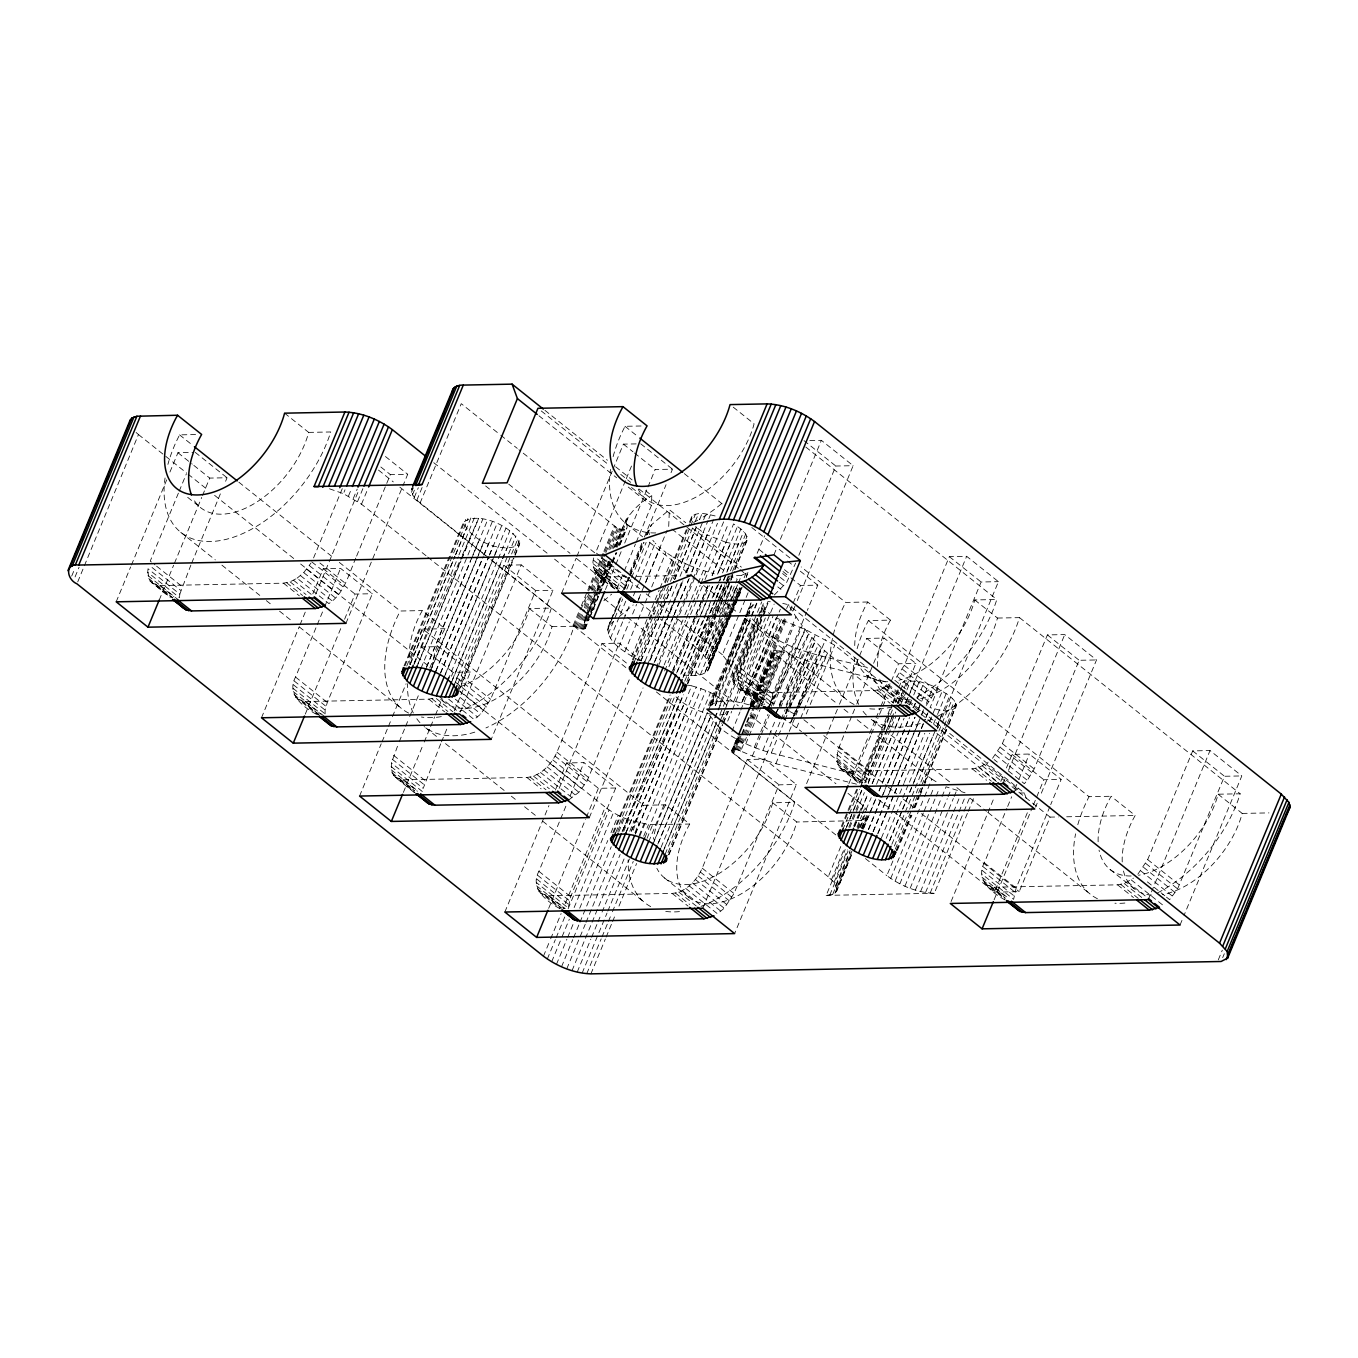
<?xml version="1.0" encoding="UTF-8"?>
<svg xmlns="http://www.w3.org/2000/svg" width="1358" height="1358" viewBox="0 0 1358 1358"><rect width="100%" height="100%" fill="white"/><g stroke="black" fill="none" stroke-linecap="round" stroke-linejoin="round"><path stroke-width="0.75" stroke-dasharray="5 3.75" d="M703.631 620.148L681.02 674.722C690.17 675.486 704.021 678.066 709.114 668.153L709.249 664.707L739.889 587.963M636.24 542.131L651.399 505.532L651.806 495.653L643.573 489.101M668.713 526.446L669.392 509.708L685.756 522.762M835.781 834.898L732.93 752.722L731.826 750.431L737.479 736.8M1026.258 798.368L1024.255 792.953L884.55 681.444L817.024 664.3L778.27 650.414L773.245 650.635L774.841 653.996L837.428 703.953M147.733 572.329L148.022 568.747L179.816 594.125L179.511 597.707L147.733 572.329L150.076 581.037L169.36 596.977M316.244 714.223C302.97 707.043 286.198 693.7 295.535 677.065L316.448 626.598M293.26 691.595L325.054 716.973L325.105 710.098L327.312 702.442L372.347 593.735L340.569 568.357L323.238 568.696L312.815 593.87M414.309 792.512L395.246 777.285L392.123 772.821L391.393 763.009L398.437 743.709M559.615 908.485C546.323 901.288 529.569 887.962 538.905 871.327L559.802 820.86M614.801 588.404C604.31 581.241 588.048 571.616 594.312 556.407M555.371 790.067L566.609 762.958L583.923 762.619L615.717 787.996L570.683 896.704L568.17 907.942L536.393 882.564M625.444 480.698L595.687 552.519L627.464 577.88L624.952 589.117L593.174 563.757M761.685 705.651C748.411 698.453 731.656 685.128 740.976 668.492L761.889 618.026M770.241 705.108L772.753 693.853L806.533 612.322M858.171 782.666L840.687 768.713L836.783 761.312L837.682 750.651L845.491 731.249M868.322 783.379L870.834 772.142L887.725 731.385M1005.056 899.896C991.781 892.715 975.01 879.39 984.346 862.754L1006.855 808.4M1049.904 806.584L1016.124 888.115L1013.611 899.352L981.834 873.992M519.503 544.745C516.38 527.227 477.082 510.201 463.468 522.457C471.192 540.722 501.662 554.115 519.503 544.745L514.699 556.373M735.153 569.409L747.172 540.365C748.105 532.455 739.075 527.855 733.575 523.933L711.915 576.216M948.818 724.51L956.338 705.243L954.538 700.796L949.717 695.737L933.523 686.113L919.332 681.461L904.445 680.867L899.998 684.771M490.9 559.598L573.246 625.325L578.712 628.211L583.193 629.094L585.587 628.245L584.585 622.117L585.468 617.635L595.975 592.292M616.074 546.103C623.237 522.694 629.756 508.843 651.806 495.653M656.338 619.706L639.38 660.616C626.411 652.757 599.947 640.042 610.506 621.132M646.985 534.746L651.314 524.935L669.392 509.708M179.816 594.125L190.867 565.115M440.671 743.845L423.187 788.387L391.393 763.009M625.766 522.711C631.538 532.964 618.196 529.705 614.41 525.936L518.892 449.702M774.094 703.8C762.755 696.111 730.893 695.126 733.524 675.673L757.289 618.331M284.586 413.172L308.656 432.387L307.672 435.884A79.12 46.647 -51.4 0 1 250.704 505.617A79.12 46.647 -51.4 0 1 192.819 497.911M492.105 560.786L551.382 608.095L529.314 608.52L528.33 612.017A79.12 46.647 -51.4 0 1 457.408 687.708M529.314 608.52L552.027 626.649L551.025 630.146A79.12 46.647 -51.4 0 1 500.067 696.331A79.12 46.647 -51.4 0 1 441.622 699.794M701 906.363A110.779 65.303 -51.4 0 0 792.682 808.519L794.736 802.357L772.685 802.782L771.7 806.279A79.12 46.647 -51.4 0 1 714.732 876.012A79.12 46.647 -51.4 0 1 656.848 868.305M772.685 802.782L796.756 821.997L795.754 825.494A79.12 46.647 -51.4 0 1 709.793 903.783A79.12 46.647 -51.4 0 1 687.81 827.565L689.711 824.051L665.658 804.853L643.59 805.277L422.932 629.127L419.894 635.306A110.762 65.303 -51.4 0 0 409.912 664.266M917.091 697.061A110.762 65.303 -51.4 0 0 996.806 599.523L974.755 599.947L973.771 603.444A79.12 46.647 -51.4 0 1 898.962 680.205M974.755 599.947L997.468 618.06L996.466 621.557A79.12 46.647 -51.4 0 1 917.855 699.132M1157.644 892.817A110.779 65.303 -51.4 0 0 1238.14 799.93L1240.177 793.785L1218.126 794.209L1217.141 797.706A79.12 46.647 -51.4 0 1 1138.513 875.265M1218.126 794.209L1242.197 813.408L1241.195 816.905A79.12 46.647 -51.4 0 1 1162.584 894.481M489.253 558.291L416.838 500.236L412.476 494.804L411.915 488.218M552.027 626.649L574.078 626.225L572.007 632.387A110.762 65.303 -51.4 0 1 485.926 727.922M836.409 891.629L852.077 853.418L836.409 891.629L832.726 894.345L826.19 895.38L845.202 849.497M862.534 828.55L867.915 815.19L862.381 828.567M997.468 618.06L1019.519 617.635L1017.448 623.797A110.762 65.303 -51.4 0 1 936.969 716.668M746.917 616.057L750.414 607.128L756.712 602.884L751.059 616.515M730.095 614.41L709.249 664.707L707.942 660.786L701.203 652.01L712.882 620.402M713.612 618.433L719.451 602.629M720.181 600.66L728.94 576.963M722.32 618.213L705.243 656.525L720.809 615.412M721.556 613.443L731.928 586.028M728.007 614.682L707.942 660.786L731.724 599.642M732.488 597.673L738.633 581.903M728.94 618.807L707.552 671.022L730.91 614.648M729.721 616.871L735.272 603.342M736.053 601.407L741.604 587.878M77.729 581.886L138.465 434.543L135.206 431.708M71.702 576.081L74.911 568.34M75.063 576.929L79.07 567.237M116.194 601.815L130.623 566.948M131.437 565.013L166.711 479.832M169.92 472.075L177.949 452.723L193.345 452.418M178.39 493.158L150.246 561.092L155.016 564.894M179.188 491.206L186.419 473.738M159.209 600.066L173.637 565.217M174.435 563.281L201.714 497.452M202.512 495.517L209.726 478.084L227.058 477.761L224.647 483.584M191.665 563.163L221.422 491.341M313.562 557.951L342.522 488.065M426.039 555.728L361.483 504.208L343.421 493.65L345 489.814M348.48 496.026L351.654 488.388M261.483 717.788L299.184 626.785M299.982 624.85L305.601 611.287M353.25 498.624L357.222 489.067M315.769 594.125L359.072 489.559M357.629 501.374L363.163 487.997M361.483 504.208L367.814 488.914M317.246 624.663L323.679 609.131M324.477 607.179L340.569 568.357M151.875 583.023L159.752 585.57L283.483 583.176L290.103 581.852L297.079 578.202L328.874 603.58C344.457 593.429 348.785 573.976 355.813 558.087M356.611 556.135L390.374 474.604L407.706 474.281L402.885 485.892M305.295 714.104L341.384 626.989M344.593 619.231L355.015 594.057L372.347 593.735M345.951 623.356L402.087 487.828M411.27 490.119L412.883 486.232M411.457 492.326L413.884 486.487M412.476 494.804L415.701 486.996M414.275 497.452L418.315 487.709M416.838 500.236L422.491 486.588M420.08 503.071L461.245 403.682L499.133 433.915M404.022 665.98L464.164 520.776M405.007 665.776L465.675 519.452M406.721 666.065L467.916 518.535M410.014 664.622L454.93 556.186M455.728 554.251L466.15 529.094M410.693 663.247L454.811 556.746M455.609 554.811L470.853 518.026M414.037 663.281L458.342 556.678M458.953 554.862L474.366 517.958M359.564 796.06L381.208 743.794M382.022 741.858L387.624 728.295M388.439 726.36L391.647 718.62M392.445 716.684L406.076 683.77M414.088 664.401L421.32 646.985L438.634 646.646L470.411 672.023L454.336 710.845M417.924 663.926L471.65 534.203M421.048 668.204L482.803 519.129M426.497 666.999L472.211 556.627M473.025 554.692L479.442 539.211M426.497 667.474L470.615 560.99M471.413 559.055L487.454 520.318M399.235 741.774L404.871 728.177M405.669 726.241L408.877 718.467M409.692 716.532L419.333 693.242M429.79 668L438.634 646.646M431.776 667.338L477.49 556.967M478.288 555.032L483.906 541.486M430.469 670.988L476.183 560.616M476.998 558.681L492.224 521.896M435.68 671.31L482.99 557.069M483.788 555.133L488.608 543.523M436.037 670.937L483.346 556.695M484.161 554.76L496.977 523.781M440.45 673.042L488.574 556.865M489.372 554.93L493.395 545.254M440.637 673.093L488.761 556.933M489.559 554.998L501.594 525.953M445.186 674.434L494.108 556.322M494.906 554.387L498.114 546.646M444.151 677.404L505.906 528.313M448.055 679.917L509.81 530.825M403.377 792.393L423.424 743.98M424.222 742.045L429.841 728.499M430.639 726.564L434.645 716.888M435.46 714.953L441.876 699.455M451.484 676.216L453.097 672.346L470.411 672.023M452.367 679.9L506.89 548.225M451.433 682.497L501.968 560.514M502.766 558.579L513.188 533.405M454.998 683.125L515.955 535.969M457.867 683.685L510.71 555.846M511.593 553.962L518.009 538.464M457.561 689.881L511.287 560.158M514.105 553.181L519.316 540.807M458.053 692.003L519.808 542.911M460.158 688.031L513.901 558.308M441.469 741.892L447.902 726.377M460.26 712.033L521.217 564.877L552.995 590.255L491.24 739.346M448.734 699.251L474.163 719.553L480.817 713.969L490.645 699.302L535.68 590.594L552.995 590.255M561.635 593.225L576.081 558.376M576.878 556.441L612.169 471.243M612.967 469.308L623.39 444.134L636.868 443.879M626.242 478.746L631.86 465.166M573.246 625.325L580.511 607.79M581.309 605.838L586.962 592.207M587.776 590.255L603.105 553.232M603.92 551.28L614.41 525.936M574.145 625.987L587.861 592.852M588.676 590.917L604.004 553.877M604.819 551.925L615.31 526.598M575.164 626.615L580.817 612.984M584.059 605.193L605.04 554.522M605.855 552.57L616.345 527.227M576.301 627.209L583.567 609.674M584.364 607.722L590.832 592.139M591.63 590.187L604.548 559.004M608.588 549.26L617.466 527.821M577.49 627.752L584.755 610.217M585.57 608.265L592.02 592.682M592.835 590.73L605.736 559.547M609.776 549.803L618.654 528.364M578.712 628.211L583.55 616.515M586.792 608.724L606.958 560.005M611.813 548.309L619.876 528.822M579.934 628.584L586.384 613.001M587.199 611.049L607.382 562.331M613.018 548.683L621.098 529.196M596.773 590.34L608.876 561.109M614.529 547.478L626.649 518.23M581.105 628.873L596.451 591.833M597.248 589.898L610.166 558.715M615.004 547.019L622.27 529.484M584.585 622.117L588.625 612.373M589.44 610.421L596.705 592.869M597.503 590.934L609.606 561.703M582.209 629.043L588.659 613.443M589.033 611.983L597.537 592.003M597.91 590.543L611.27 558.885M616.108 547.189L629.399 514.529M583.193 629.094L589.661 613.51M590.458 611.558L598.538 592.071M599.336 590.119L612.254 558.936M617.109 547.24L624.374 529.705M584.059 629.043L597.775 595.924M598.589 593.972L615.53 553.046M618.773 545.254L625.223 529.654M584.755 628.89L588.778 619.146M589.627 617.517L598.471 595.755M599.319 594.125L611.389 564.572M612.237 562.942L616.226 552.876M619.503 545.407L626.768 527.872M585.264 628.618L589.304 618.875M590.102 616.922L611.898 564.3M612.713 562.348L616.753 552.604M619.978 544.813L626.853 528.398M605.447 589.559L615.072 566.32M615.87 564.385L621.489 550.839M624.697 543.081L647.155 488.88M647.953 486.945L655.167 469.512L672.499 469.172L670.088 474.994M617.092 588.337L623.475 572.94M624.273 571.005L635.442 544.049M629.874 572.058L643.556 539.058M644.354 537.123L666.065 484.704M611.304 619.18L620.182 597.741M623.424 589.949L642.792 543.183M646.018 535.391L649.243 527.583M607.433 630.231L621.149 597.113M624.391 589.304L629.229 577.608M630.044 575.673L643.76 542.538M395.246 777.285L403.105 779.815L526.853 777.438C540.773 776.114 551.484 764.367 556.933 752.213L601.967 643.505L619.282 643.166L641.536 660.922M608.078 626.972L621.455 597.045M624.68 589.236L629.518 577.557M630.333 575.605L644.048 542.47M647.274 534.679L651.314 524.935M608.231 633.999L622.762 598.912M626.802 589.168L630.842 579.425M631.64 577.473L646.17 542.402M610.455 638.158L625.783 601.136M630.638 589.44L633.863 581.631M634.661 579.696L650.805 540.722M614.02 642.606L622.915 621.166M623.712 619.214L630.18 603.614M633.405 595.822L638.243 584.127M639.058 582.192L655.201 543.2L652.808 540.246M504.853 912.033L548.955 805.549M559.14 788.387L619.282 643.166M638.633 599.082L644.965 583.787M645.763 581.886L667.134 530.265M618.858 647.189L629.348 621.862M632.59 614.071L636.613 604.327M637.428 602.375L640.653 594.583M645.508 582.888L660.022 547.8L655.201 543.2M624.816 651.823L644.184 605.04M644.999 603.105L665.98 552.434L660.022 547.8M560.616 818.908L566.235 805.328M570.258 795.618L583.923 762.619M631.725 656.338L659.173 590.085M659.971 588.133L672.889 556.95L665.98 552.434M632.489 659.665L661.363 589.966M664.571 582.226L686.316 529.688M689.44 522.202L691.85 516.396C698.335 511.083 707.79 514.342 715.123 515.938M633.201 660.277L658.053 600.27M658.341 599.438L664.469 584.772M665.267 582.837L689.626 523.916M690.136 522.813L693.344 515.072M633.694 663.298L666.472 584.246M667.27 582.31L689.83 527.753M690.645 525.818L695.449 514.207M568.73 799.93L578.881 792.257L586.86 781.478L630.536 676.64M637.564 660.786L656.135 615.7M656.814 614.325L662.551 600.219M663.23 598.827L669.766 582.786M670.445 581.411L694.515 523.322M695.313 521.387L698.521 513.647M657.136 617.754L662.789 604.106M663.604 602.154L670.054 586.571M673.279 578.78L680.545 561.227L672.889 556.95M640.908 660.837L659.343 616.311M660.158 614.376L665.76 600.813M666.574 598.878L673.789 581.462M674.587 579.51L696.247 527.244L693.819 524.697M641.095 660.718L659.547 616.192M660.344 614.257L665.963 600.711M666.761 598.759L673.975 581.343M674.773 579.408L696.433 527.125M699.642 519.384L702.052 513.579M645.118 661.091L677.201 583.651M680.069 576.284L706.058 513.952M647.579 664.554L666.15 619.723M666.948 617.788L672.6 604.14M673.415 602.188L681.478 582.701M685.518 572.957L688.744 565.166L680.545 561.227M650.041 660.158L668.492 615.632M669.29 613.697L682.938 580.783M686.944 571.09L702.986 532.37L696.247 527.244M650.312 659.954L683.193 580.579M686.401 572.821L708.061 520.555M708.859 518.62L710.472 514.733M548.666 908.366L585.553 819.298M586.35 817.363L598.386 788.319L615.717 787.996M589.321 817.618L643.047 687.895M654.166 662.619L673.415 616.142M674.23 614.206L679.832 600.66M680.647 598.725L688.659 579.357M691.867 571.616L707.111 534.831L702.986 532.37M654.98 661.159L673.415 616.617M674.23 614.682L679.832 601.136M680.647 599.201L691.069 574.027M691.867 572.091L713.527 519.808M656.084 668.017L697.248 568.629L714.223 573.789M658.953 664.656L679 616.26M679.492 614.546L685.417 600.762M685.909 599.048L717.499 523.322M543.455 956.202L549.871 940.721M550.669 938.785L561.109 913.611M561.906 911.676L605.21 807.127L459.564 690.866M664.147 664.979L684.551 616.209M684.992 614.648L690.967 600.728M691.409 599.15L723.848 521.336M664.656 670.92L685.637 620.25M686.452 618.297L692.105 604.666M692.903 602.714L700.168 585.179M700.983 583.227L705.821 571.531M547.308 959.037L555.337 939.668M556.135 937.733L564.962 916.446M568.17 908.689L609.063 809.945L605.21 807.127M668.934 666.727L689.966 616.447M690.577 614.444L696.382 600.949M696.994 598.963L704.395 581.58M705.023 579.594L728.465 523.509M551.688 961.787L561.312 938.548M562.11 936.613L569.325 919.196M574.145 907.568L613.443 812.695L609.063 809.945M672.855 670.054L695.313 615.836M696.128 613.901L701.73 600.338M702.527 598.403L708.146 584.857M712.152 575.181L725.8 542.266C732.505 543.404 742.113 546.561 747.172 540.365M672.617 671.09L701.492 601.39M702.29 599.455L707.908 585.892M673.042 673.178L694.838 620.555M695.652 618.603L701.305 604.972M702.103 603.02L709.368 585.485M676.607 672.991L706.279 601.339M707.077 599.404L712.695 585.858M717.499 574.247L730.332 543.268M677.336 671.667L700.592 615.514M701.39 613.578L712.611 586.469M718.229 572.906L737.479 526.446M556.457 964.384L566.88 939.21M567.695 937.275L573.297 923.729M579.713 908.23L607.79 840.466M610.998 832.726L618.213 815.292L613.443 812.695M612.882 832.709L669.817 695.228M613.867 832.488L670.818 695.024M680.714 674.23L704.887 615.48M705.566 614.206L711.303 599.998M712.101 598.063L721.726 574.824M722.541 572.889L740.857 529.026M615.819 832.403L672.516 695.313M704.429 618.213L710.081 604.565M713.323 596.773L720.589 579.238M561.533 966.777L572.753 939.668M573.551 937.733L579.17 924.17M579.968 922.235L611.253 846.73M617.669 831.232L623.288 817.686L618.213 815.292M618.756 831.894L675.011 695.805C684.568 705.922 698.131 711.473 711.524 714.359M683.023 677.591L708.672 615.632M709.487 613.697L715.089 600.151M715.904 598.216L722.32 582.718M727.124 571.107L738.345 543.998M683.464 676.81L713.154 605.159M716.362 597.418L722.762 581.937M723.576 580.002L725.97 574.196M726.785 572.244L743.624 531.589M715.751 599.608L695.958 647.376L701.203 652.01L715.887 619.842M716.549 597.69L722.88 582.395M723.678 580.494L726.836 572.838M622.1 831.945L677.421 698.335M678.423 696.298L622.287 831.826L683.244 694.753M684.738 681.224L725.545 582.429M726.428 580.545L729.569 572.753M730.451 570.869L745.678 534.084M566.761 968.882L585.213 924.357M586.011 922.421L615.683 850.77M623.695 831.419L628.516 819.791L648.513 824.612L689.711 824.051M688.37 675.52L718.229 603.41M719.044 601.458L725.495 585.875M726.309 583.923L728.72 578.067M686.825 681.631L714.104 615.802M714.512 614.631L731.741 573.212M732.539 571.26L746.985 536.41M687.335 683.753L734.033 570.92M734.661 569.511L747.494 538.532M625.97 832.59L680.511 700.915M687.827 683.651L714.291 619.757M717.499 612L734.339 571.345M701.203 652.01L716.396 615.361M717.194 613.426L729.976 582.565M730.774 580.63L732.369 576.777L737.241 579.255L730.044 596.637M572.024 970.664L591.273 924.204M592.071 922.269L620.148 854.505M629.773 831.266L633.779 821.59M694.855 675.537L718.263 619.01M719.078 617.058L724.731 603.427M725.528 601.475L731.996 585.892M631.232 831.266L684.16 703.478M631.504 831.062L691.663 685.841C705.192 689.575 720.402 695.041 728.177 707.518M705.243 656.525L722.846 614.02M723.644 612.085L729.246 598.572M577.201 972.09L590.832 939.176M591.63 937.241L597.248 923.695M598.046 921.759L601.255 914.002M602.052 912.067L624.51 857.866M634.95 832.692L638.956 823.016M700.321 674.773L723.729 618.246M724.527 616.311L730.18 602.663M730.994 600.711L737.445 585.128M738.26 583.176L741.485 575.385L747.935 572.397L746.204 577.71M635.357 833.71L688.285 705.922M635.357 834.185L696.314 687.046M707.942 660.786L725.444 618.586M726.224 616.668L731.792 603.224M732.59 601.305L738.158 587.878M727.192 618.688L704.581 673.262L734.593 603.427M727.99 616.736L733.643 603.105M734.457 601.153L740.11 587.505M744.133 577.761L745.746 573.857M730.893 612.475L736.494 598.929M737.292 596.994L741.298 587.335M582.141 973.109L607.009 913.085M607.807 911.15L629.467 858.884M639.092 835.645L643.896 824.034M731.707 612.696L737.343 599.082M738.158 597.147L742.181 587.42M709.114 668.153L731.504 614.105M732.301 612.186L737.903 598.674M738.701 596.739L741.892 589.016M639.839 835.985L701.084 688.608M757.153 553.266L764.639 535.782M586.758 973.703L601.187 938.853M602.001 936.918L607.603 923.355M608.418 921.42L611.626 913.679M612.424 911.744L633.269 861.413M643.692 836.239L648.513 824.612M644.897 837.648L705.837 690.509M733.524 675.673L731.028 665.963L722.405 654.726L739.024 614.597M739.821 612.679L745.355 599.302M746.153 597.384L748.53 591.664M590.9 973.856L605.345 939.006M606.143 937.071L611.762 923.508M612.56 921.573L615.768 913.832M618.976 906.092L636.613 863.484M647.053 838.327L652.655 824.764M648.7 841.756L710.455 692.665M708.536 705.328L746.221 614.325M747.036 612.39L751.042 602.714M727.447 660.48L744.863 618.416M745.661 616.515L751.195 603.139M745.559 618.807L709.232 706.516C721.794 695.72 740.738 702.85 754.98 706.415M746.374 616.871L750.414 607.128M709.793 705.702L746.102 618.009M654.047 841.145L706.975 713.357M653.011 844.116L707.552 712.458M708.35 710.523L714.766 695.041M711.711 704.038L747.24 618.297M748.037 616.345L752.892 604.649M773.941 554.828L777.149 547.07M780.375 539.296L821.369 440.331L853.147 465.692L797.01 601.238M711.779 705.43L748.105 617.72M715.547 702.273L750.244 618.467M731.028 665.963L750.821 618.179M751.619 616.26L757.153 602.884M657.798 844.082L710.726 716.294M715.191 705.583L751.517 617.89C778.728 652.519 828.125 655.829 866.964 667.406L885.654 699.608L877.743 718.721M658.511 842.758L710.641 716.905M715.462 705.294L718.671 697.554M720.589 701.237L761.77 601.849M661.091 847.273L718.84 707.874M719.638 705.922L722.049 700.117M715.157 717.754L717.567 711.898M718.382 709.945L754.709 622.253M758.07 616.413L763.62 603.037M732.403 679.713L759.309 614.716M760.107 612.814L763.281 605.159L765.776 610.285L770.156 614.156M732.641 681.258L760.344 614.359M761.142 612.441L763.519 606.703M664.198 848.699L717.143 720.911M663.06 851.772L716.786 722.049M719.995 714.308L724.816 702.697M733.473 682.972L761.974 614.172M762.772 612.254L764.35 608.435M726.734 700.983L767.915 601.594L771.446 601.849M762.687 616.074L769.12 600.542M870.614 735.934L854.776 774.162L771.31 752.96C752.043 747.732 733.235 739.329 718.009 726.207L762.602 617.941M763.4 616.023L765.776 610.285M665.114 854.267L726.87 705.175M668.017 852.722L721.76 722.999M722.167 721.845L726.564 711.388M736.851 686.758L765.352 617.958M668.526 854.844L722.439 724.595M723.067 723.186L727.871 711.575M669.019 854.742L722.745 725.019M723.559 723.084L728.363 711.473L725.376 714.087L719.536 715.106M733.795 701.509L774.162 604.055M727.684 721.098L731.724 711.354M732.539 709.402L764.826 631.453M742.13 690.611L773.008 616.074M774.315 595.008L786.638 582.429L795.618 563.095M798.844 555.32L835.832 466.032L853.147 465.692M745.321 692.427L776.199 617.89L804.971 629.263L834.763 645.22L912.61 707.365M784.415 618.79L741.587 702.782L780.324 609.25M731.911 731.504L739.991 712.016M740.789 710.064L771.463 636.019M748.733 694.108L779.611 619.571M752.298 695.602L783.176 621.047M749.854 704.802L786.095 617.313M750.397 705.617L773.008 651.042M731.792 750.923L737.717 736.392M750.363 706.092L786.825 618.399M790.033 610.659L792.444 604.853M793.242 602.918L800.473 585.485L817.788 585.145L807.331 610.387M731.979 751.483L738.429 735.883M750.278 706.856L773.687 650.329M731.826 750.431L738.786 735.883M750.906 706.652L774.315 650.126M732.352 752.094L738.803 736.494M751.721 705.311L773.517 652.689M737.75 739.77L739.363 735.866M751.483 706.635L778.932 640.382M733.15 749.514L739.584 735.781M751.704 706.55L775.112 650.041M732.93 752.722L739.38 737.139M752.298 705.956L774.094 653.334M733.948 749.429L734.882 749.446L740.534 735.798M752.638 706.567L776.063 650.058M733.676 753.384L740.942 735.849M741.74 733.897L745.78 724.154M746.594 722.201L749.005 716.362M753.045 706.618L774.841 653.996M793.004 610.913L796.212 603.173M734.882 749.446L735.951 749.582L746.442 724.238M747.256 722.286L751.28 712.543M752.094 710.59L777.115 650.176M735.951 749.582L737.105 749.82L778.27 650.414M737.105 749.82L738.311 750.159L743.963 736.511M744.761 734.559L754.454 711.168M755.252 709.232L779.475 650.754M738.311 750.159L739.533 750.584L745.186 736.936M745.983 735.001L755.676 711.609M756.474 709.657L780.697 651.195M758.392 707.484L795.958 616.77L788.421 604.7L782.751 603.393M856.457 784.16L775.859 763.688L752.366 756.033L740.738 751.093L746.391 737.445M747.189 735.51L756.881 712.118M757.696 710.166L781.902 651.704M763.247 699.387L794.124 624.85M745.814 743.828L786.995 644.422M767.745 708.825L802.205 625.648L795.958 616.77M540.535 893.258L548.411 895.788L672.142 893.411C686.062 892.087 696.79 880.34 702.222 868.186L747.256 759.478L764.588 759.139L796.365 784.517L734.61 933.591M754.25 747.426L759.903 733.795M760.718 731.843L767.983 714.308M771.208 706.5L795.432 648.038M752.366 756.033L760.446 736.545M761.244 734.593L769.324 715.106M773.364 705.362L804.971 629.263M779.254 704.938L808.655 633.948L802.205 625.648M762.84 750.516L768.492 736.868M769.29 734.916L775.758 719.333M780.595 707.637L804.004 651.127M786.214 704.921L815.513 634.203M702.833 908.23L773.856 736.885M774.671 734.933L780.324 721.302M781.122 719.35L785.162 709.606M785.976 707.654L805.345 660.888M771.31 752.96L777.761 737.377M778.575 735.425L784.228 721.777M785.026 719.825L789.066 710.081M789.881 708.146L812.474 653.571M792.749 717.38L790.356 723.152L801.509 731.623M793.547 715.445L797.536 705.804M798.334 703.868L821.505 647.936L808.655 633.948L767.932 708.927L805.413 629.874M797.808 706.466L794.634 714.104L786.299 709.64M798.589 704.547L825.511 639.567M775.859 763.688L817.024 664.3M796.654 727.769L799.828 720.113M800.626 718.212L827.531 653.215L821.505 647.936L789.219 707.535M806.245 714.036L809.419 706.381M810.217 704.479L834.763 645.22M685.739 888.438L717.516 913.815L724.187 908.23L734.016 893.547L779.034 784.839L796.365 784.517M806.601 783.617L828.261 731.334M829.059 729.399L834.678 715.853M835.476 713.918L838.684 706.16M839.482 704.225L866.76 638.396L884.075 638.073L915.869 663.434L905.413 688.676M846.289 729.297L851.907 715.717M852.722 713.782L855.93 706.007M856.745 704.072L872.821 665.25M873.618 663.298L884.075 638.073M848.818 783.821L868.865 735.408M869.663 733.473L875.282 719.927M876.08 717.975L880.086 708.299M880.901 706.364L890.525 683.125M891.323 681.19L898.538 663.773L915.869 663.434M871.412 734.016L876.945 720.64M905.599 688.896L894.481 680.019L904.309 665.352L949.327 556.644L966.658 556.305L998.436 581.665L942.299 717.211M841.349 826.377L856.677 789.337M880.748 731.249L859.801 781.852L837.563 764.231M881.461 729.569L887.164 715.751M887.962 713.816L891.968 704.14M892.681 702.459L900.694 683.108M842.045 827.005L848.767 810.675M849.276 809.572L857.577 789.371M860.497 782.463L892.868 704.191M893.377 703.088L898.487 690.628M861.278 783.26L882.819 731.249M883.617 729.331L889.999 713.918M842.69 829.942L859.529 789.287M860.344 787.351L892.427 709.911M895.38 702.544L899.641 692.478M900.439 690.543L904.445 680.867M846.543 826.954L852.96 811.456M853.758 809.521L861.787 790.169M864.995 782.412L885.84 732.081M886.638 730.146L893.055 714.648M897.876 703.037L901.882 693.361M846.424 827.514L864.078 784.907M864.876 782.972L894.549 711.337M897.757 703.597L903.376 690.034M904.173 688.099L907.382 680.358M888.522 729.433L895.754 711.965M899.777 702.256L904.598 690.611M837.037 889.728L834.05 882.394L828.244 876.776L840.908 846.187M848.818 827.073L855.15 811.795M855.947 809.877L859.122 802.239L847.528 792.987M849.769 827.548L864.384 792.597M868.203 783.023L895.669 717.075M901.084 703.631L906.092 691.901M906.889 689.966L910.895 680.29M831.486 879.611L844.15 849.039M853.656 826.105L858.409 814.63M859.19 812.712L862.364 805.073L859.122 802.239M854.454 826.258L860.87 810.777M861.668 808.842L867.287 795.279M872.091 783.668L892.138 735.255M895.346 727.515L899.352 717.839M905.769 702.341L907.382 698.47M854.691 826.564L867.609 794.888M872.413 783.277L894.073 730.994M894.871 729.059L899.692 717.448M906.109 701.95L909.317 694.21M910.115 692.274L914.919 680.664M905.701 703.461L908.112 697.639M908.909 695.703L966.658 556.305M834.05 882.394L847.494 849.904M857 826.971L861.753 815.496M862.551 813.595L864.91 807.857L862.364 805.073M829.789 895.075L847.986 851.11M857.492 828.176L860.666 820.538L867.287 817.092M858.103 828.821L865.589 811.184M866.132 809.453L871.208 797.621M876.555 784.279L899.285 729.857M899.811 728.126L904.089 718.246M909.707 704.683L912.915 696.943M913.713 695.007L919.332 681.461M835.849 885.06L850.091 850.651M859.597 827.718L865.148 814.342M832.726 894.345L850.142 852.281M860.446 827.446L863.603 819.791M836.851 887.521L851.89 851.194M861.396 828.261L866.947 814.885M834.949 893.174L851.585 853.045M861.872 828.193L865.827 818.636M863.026 829.331L875.061 800.286M879.067 790.611L908.74 718.959M913.561 707.348L915.156 703.478M863.841 827.871L875.859 798.827M879.067 791.086L881.478 785.28M882.276 783.345L909.554 717.499M913.561 707.824L916.769 700.083M917.567 698.148L923.983 682.65M868.305 829.67L886.757 785.128M887.555 783.193L914.817 717.364M918.025 709.623L919.638 705.753M868.611 829.432L882.242 796.518M883.04 794.583L887.046 784.907M887.86 782.972L915.122 717.143M918.331 709.402L928.753 684.228M873.007 831.707L918.721 721.336M921.929 713.595L923.525 709.725M873.364 831.334L887.809 796.484M888.607 794.549L920.69 717.092M921.488 715.157L923.084 711.286M926.292 703.546L933.523 686.113M926.258 705.396L936.086 690.713L981.121 582.005L998.436 581.665M877.794 833.439L925.104 719.197M925.901 717.262L927.514 713.391M877.964 833.489L925.29 719.265M926.088 717.33L929.296 709.572M938.123 688.285L930.094 707.637C938.055 709.47 949.531 714.121 956.032 707.077M881.478 837.801L892.715 810.692M892.953 809.657L903.936 783.583M904.173 782.548L924.798 733.252M929.602 721.624L942.435 690.645M886.197 838.378L908.723 783.549M909.453 782.225L929.568 733.218M933.506 724.137L936.799 715.785M937.512 714.461L946.339 693.157M889.694 840.279L901.712 811.235M902.527 809.3L908.943 793.819M909.741 791.884L912.949 784.143M913.747 782.208L933.795 733.795M937.003 726.055L943.42 710.557M889.575 840.958L908.825 794.481M909.622 792.546L936.086 728.652M936.884 726.717L949.717 695.737M937.495 728.822L939.091 724.951M891.866 844.303L952.484 698.301M894.396 846.017L908.74 811.099M909.622 809.215L919.977 784.007M920.86 782.123L954.538 700.796M895.295 849.123L911.337 810.386M912.152 808.451L918.144 794.124M918.568 792.97L947.018 724.425M947.426 723.271L955.845 703.138M896.195 850.464L910.811 815.072M913.832 807.857L919.638 793.785M920.249 792.376L923.644 784.092M924.272 782.7L947.714 726.004M948.512 724.069L956.338 705.243M896.687 850.363L911.133 815.513M914.341 807.772L919.943 794.209M920.758 792.274L923.966 784.534M924.764 782.598L948.02 726.445M967.371 813.391L934.287 893.292C917.142 892.715 900.507 885.755 886.825 875.638L893.292 860.055M897.332 850.312L911.863 815.224M915.088 807.433L919.128 797.689M919.926 795.737L923.151 787.946M923.966 785.993L928.006 776.25L876.945 735.51M890.695 878.473L923.78 798.572M924.594 796.62L931.86 779.085L928.006 776.25M895.058 881.223L923.321 813.018M924.119 811.066L933.812 787.674M899.845 883.82L928.889 813.663M929.704 811.711L935.356 798.08M936.154 796.128L939.396 788.336M904.903 886.214L941.23 798.504M942.045 796.552L946.068 786.808L965.046 792.817M910.132 888.319L947.273 798.674M948.071 796.722L951.296 788.93M915.394 890.118L953.333 798.521M954.148 796.569L956.575 790.712M920.571 891.527L952.858 813.578M953.672 811.626L959.325 797.995M925.528 892.545L965.08 797.061M930.128 893.14L963.229 813.238M964.027 811.286L969.68 797.655M968.186 811.439L973.839 797.791M992.545 758.307L1002.374 743.624L1047.408 634.916L1064.723 634.593L1096.517 659.954L1040.381 795.482M951.092 901.525L994.412 796.976M1000.829 781.478L1003.222 775.673M1006.431 767.932L1012.05 754.369L1029.364 754.046L1061.158 779.407L1050.702 804.649M1002.985 783.668L1005.378 777.862M1008.587 770.122L1064.723 634.593M1007.67 806.448L1011.676 796.756M1014.901 788.981L1018.11 781.223M1018.924 779.271L1029.364 754.046M1008.434 770.988L1024.339 783.685L1027.327 780.324L1034.168 769.001L1079.186 660.294L1096.517 659.954M893.564 811.592L994.463 892.138L1027.972 811.252M994.107 899.794L1032.606 806.856M1033.404 804.921L1043.827 779.747L1061.158 779.407M1035.56 807.11L1037.172 803.24M994.463 892.138L1019.213 891.663L1050.09 817.109L1058.391 816.956M1137.834 874.28L1147.68 859.597L1192.697 750.889L1210.029 750.567L1241.806 775.927L1184.057 915.343M1148.274 899.641L1150.684 893.836M1151.482 891.9L1210.029 750.567M1166.454 897.112L1169.628 899.658L1177.607 888.862L1224.492 776.267L1241.806 775.927M1180.051 925.019L1183.259 917.278M1218.296 959.851L1222.302 950.176M1222.692 957.611L1224.305 953.74M416.634 667.423L460.939 560.956M461.754 559.021L478.661 518.383L462.365 555.066M626.31 832.199L683.498 694.77M691.85 516.396L691.222 520.046M735.442 601.492L741.264 587.912M728.839 612.764L734.678 599.302M735.527 597.384L739.703 587.776M414.343 663.179L461.516 557.001M723.169 616.311L729.144 602.901M730.01 600.983L736.834 585.671M719.35 612.271L725.393 599.014M726.258 597.13L731.436 585.773M718.144 599.761L695.958 647.376L660.446 619.027M719.027 597.843L726.123 582.599M727.022 580.698L729.67 574.994M792.155 719.35L796.654 709.827M797.553 707.908L824.578 650.737M486.504 706.992L454.709 681.614L458.868 673.924L490.645 699.302M787.674 709.232L783.159 718.705L790.356 723.152L793.293 717.635M788.574 707.348L818.365 644.829M741.587 702.782L782.106 617.907M786.605 608.486L788.421 604.7L866.964 667.406M811.914 637.819L775.282 714.529L778.27 709.046M195.603 434.56L179.579 434.866L176.523 441.044A110.779 65.303 -51.4 0 0 167.9 464.419M641.061 425.988L625.019 426.293L621.964 432.472A110.779 65.303 -51.4 0 0 612.933 457.374M877.506 666.591A79.12 46.647 -51.4 0 1 888.522 623.645L890.441 620.131L868.373 620.555L865.335 626.734A110.762 65.303 -51.4 0 0 856.321 651.619M794.26 715.802L799.149 706.601M800.134 704.751L827.531 653.215L885.654 699.608M788.2 709.402L783.159 718.705L815.156 641.451L779.271 707.229M432.234 667.219A79.12 46.647 -51.4 0 1 443.081 632.217L444.983 628.703L422.287 610.591L420.369 614.105A79.12 46.647 -51.4 0 0 410.235 664.401M665.658 804.853L663.739 808.366A79.12 46.647 -51.4 0 0 653.368 839.193M890.441 620.131L867.728 602.001L865.81 605.515A79.12 46.647 -51.4 0 0 854.793 648.479M1122.234 861.94A79.12 46.647 -51.4 0 1 1133.251 818.993L1135.169 815.479L1111.099 796.263L1109.18 799.777A79.12 46.647 -51.4 0 0 1098.164 842.724M297.079 578.202L303.734 572.635L310.948 563.112M585.468 617.635L588.218 613.918M591.341 611.304L594.464 608.673M603.818 600.779L611.626 594.21M610.149 624.324L613.222 621.726M619.384 616.549L633.235 604.887M742.622 690.424L750.482 692.953L874.212 690.577L880.833 689.236L890.101 683.889M916.107 713.069L921.878 709.249M840.687 768.713L848.563 771.242L972.294 768.866L978.914 767.525L988.166 762.178M1014.188 791.341L1019.943 787.538M985.976 884.686L993.852 887.215L1117.583 884.839L1124.203 883.498L1133.455 878.151M297.181 698.997L305.041 701.543L428.772 699.149L435.392 697.825L452.876 711.779M741.485 575.385L729.535 576.131M860.666 820.538L796.756 821.997M308.656 432.387L330.724 431.963A110.779 65.303 -51.4 0 1 228.67 538.685A110.779 65.303 -51.4 0 1 165.065 477.982M809.809 440.552L821.369 440.331M521.217 564.877L503.886 565.217L535.68 590.594M597.316 574.451L605.193 576.98L626.191 576.573M636.681 576.369L678.694 575.571M339.296 562.382L400.237 611.015L422.287 610.591M867.728 602.001L845.678 602.426L801.22 566.948M422.932 629.127L444.983 628.703M1020.197 793.038L1024.255 792.953M868.373 620.555L1089.031 796.688L1111.099 796.263M1066.692 816.786L1135.169 815.479M1242.197 813.408L1268.949 812.899M826.19 895.38L934.287 893.292M687.521 685.094L691.663 685.841M329.468 488.795L343.421 493.65M725.8 542.266L707.111 534.831M623.288 817.686L628.516 819.791M688.744 565.166L697.248 568.629M739.533 750.584L740.738 751.093M931.86 779.085L936.222 781.835M804.038 440.654L835.832 466.032M949.327 556.644L981.121 582.005M1047.408 634.916L1079.186 660.294M1192.697 750.889L1224.492 776.267M805.803 447.037L996.823 599.523M1019.519 617.635L1240.177 793.785M733.252 407.162L754.097 423.815L753.113 427.312A79.12 46.647 -51.4 0 1 696.145 497.028A79.12 46.647 -51.4 0 1 638.26 489.321M625.019 426.293L638.192 436.818M684.296 473.619L722.167 503.852M751.806 527.515L791.341 559.055M640.721 443.811L672.499 469.172M787.589 561.058L793.955 566.133M800.303 571.192L817.788 585.145M759.02 549.379L763.773 553.181M784.432 569.664L790.797 574.74M904.309 665.352L936.086 690.713M1002.374 743.624L1034.168 769.001M1147.68 859.597L1179.457 884.975M623.39 444.134L632.93 451.756M634.509 453.029L655.167 469.512M782.989 571.531L789.337 576.607M790.933 577.88L800.473 585.485M866.76 638.396L898.538 663.773M1012.05 754.369L1043.827 779.747M782.581 573.551L788.947 578.627M902.459 669.239L934.236 694.6M1000.523 747.528L1032.301 772.889M1145.812 863.501L1177.607 888.862M780.29 577.371L786.638 582.429M900.15 673.042L931.944 698.419M998.232 751.33L1030.009 776.691M1143.521 867.304L1175.298 892.664M779.186 582.242L783.973 586.062M897.468 676.674L929.262 702.035M995.55 754.946L1027.327 780.324M1140.839 870.919L1172.633 896.297M777.778 586.877L780.969 589.423M916.718 697.774L921.488 701.594M994.141 759.58L997.315 762.11M1147.374 881.885L1164.858 895.839M544.965 410.388L607.416 460.243M615.649 466.796L632.081 479.917M692.308 527.99L741.4 567.169M887.826 685.603L919.604 710.981M985.891 763.892L1017.668 789.253M1131.18 879.865L1162.974 905.226M541.248 410.948L609.165 465.149M620.759 474.417L630.706 482.345M638.99 488.948L738.362 568.289M740.025 569.613L746.645 574.892M914.257 708.689L932.488 723.237M934.134 724.561L1005.378 781.41M1011.999 786.706L1050.09 817.109M884.33 687.691L903.393 702.918M982.394 765.98L1001.474 781.206M1127.7 881.953L1145.167 895.907M631.538 487.488L645.967 499.014M866.642 675.147L889.337 693.276M1109.995 869.409L1134.066 888.607M538.922 415.752L616.668 477.812M628.245 487.047L651.399 505.532M898.894 703.088L895.584 700.439L884.55 681.444M936.935 733.456L996.483 780.986M880.833 689.236L898.317 703.189M978.914 767.525L996.399 781.478M1124.203 883.498L1141.688 897.451M877.438 690.204L893.326 702.901M975.519 768.492L991.408 781.173M1120.808 884.465L1138.293 898.419M671.955 529.026L725.223 571.548M874.212 690.577L890.101 703.257M972.294 768.866L986.587 780.273M1117.583 884.839L1133.472 897.519M626.191 523.713L642.657 536.851M649.243 542.114L687.114 572.346M703.58 585.485L718.399 597.316M724.985 602.579L738.158 613.086M744.761 618.348L846.849 699.845M871.208 719.282L884.381 729.806M890.967 735.051L950.244 782.378M956.83 787.64L963.416 792.885M970.002 798.148L986.468 811.303M988.115 812.61L1090.219 894.107M500.779 435.239L517.245 448.378M844.014 709.216L850.6 714.478M857.187 719.723L870.359 730.248M740.976 668.492L772.753 693.853M839.057 746.781L870.834 772.142M984.346 862.754L1016.124 888.115M508.724 484.161L594.855 552.927M601.475 558.206L639.584 588.625M646.204 593.904L652.825 599.201M659.462 604.48L676.012 617.703M677.676 619.027L722.405 654.726M803.885 719.774L817.126 730.349M823.763 735.629L886.706 785.875M888.353 787.199L896.636 793.819M903.274 799.098L914.868 808.35M921.488 813.646L1019.213 891.663M597.503 558.936L626.106 581.767M739.618 672.38L771.395 697.74M837.682 750.651L869.46 776.029M982.971 866.625L1014.765 892.002M593.48 560.175L625.257 585.553M738.769 676.148L770.546 701.526M836.834 754.437L868.628 779.798M982.14 870.41L1013.917 895.788M738.463 679.73L768.662 703.834M836.528 758.019L866.727 782.123M639.465 602.273L653.996 613.884M803.121 732.913L854.776 774.162M593.412 567.05L620.436 588.608M738.701 683.023L765.725 704.581M836.783 761.312L863.79 782.87M982.072 877.285L1007.5 897.57M605.193 576.98L619.486 588.404M750.482 692.953L764.792 704.378M848.563 771.242L862.856 782.649M993.852 887.215L1006.567 897.366M594.21 569.97L618.043 588.999M739.499 685.943L763.332 704.972M982.869 880.205L1005.107 897.961M602.222 576.743L618.111 589.423M747.511 692.716L761.821 704.123M845.593 770.988L859.886 782.412M990.882 886.978L1005.175 898.385M595.517 572.465L616.176 588.948M740.806 688.438L762.347 705.821M838.888 766.727L859.546 783.21M984.177 882.7L1004.835 899.183M485.621 485.96L569.987 553.3M576.607 558.579L614.648 588.948M878.677 799.709L891.917 810.268M433.745 462.688L547.953 553.843M554.573 559.14L594.295 590.849M604.225 598.776L625.732 615.955M627.396 617.262L738.294 705.787M749.871 715.038L771.395 732.217M773.041 733.524L835.934 783.736M385.451 456.526L407.706 474.281M380.851 466.999L390.374 474.604M601.967 643.505L627.396 663.79M747.256 759.478L779.034 784.839M865.419 858.562L886.825 875.638M378.475 470.089L393.294 481.903M399.88 487.166L485.519 555.524M574.078 626.225L626.768 668.289M656.406 691.952L794.736 802.357M427.685 557.052L828.244 876.776M179.579 434.866L192.751 445.39M238.855 482.192L332.71 557.12M195.263 452.384L227.058 477.761M319.928 563.027L345.356 583.312M556.933 752.213L588.727 777.574M702.222 868.186L734.016 893.547M177.949 452.723L192.242 464.13M193.838 465.404L209.726 478.084M323.238 568.696L355.015 594.057M421.32 646.985L453.097 672.346M566.609 762.958L598.386 788.319M311.712 561.839L343.506 587.216M457.018 677.812L488.795 703.189M555.082 756.1L586.86 781.478M700.372 872.074L732.166 897.451M309.42 565.641L341.197 591.019M552.791 759.903L584.568 785.28M698.08 875.876L729.857 901.254M138.465 434.543L186.453 472.873M188.117 474.18L207.978 490.034M214.598 495.331L294.041 558.749M300.661 564.028L429.773 667.084M306.738 569.274L338.515 594.634M459.972 691.595L483.821 710.624M550.109 763.536L581.886 788.896M695.398 879.509L727.175 904.869M303.734 572.635L335.528 597.995M460.158 697.486L480.817 713.969M547.104 766.88L578.881 792.257M692.393 882.87L724.187 908.23M300.491 575.639L332.269 601M455.32 699.217L477.575 716.973M543.862 769.884L575.639 795.262M689.151 885.857L720.928 911.235M540.45 772.464L572.227 797.842M293.583 580.29L312.663 595.517M438.889 696.281L457.952 711.49M536.953 774.552L556.033 789.779M682.242 890.525L702.901 907.025M187.693 497.351L200.526 507.586M440.654 699.251L443.896 701.848M664.554 877.981L688.625 897.197M290.103 581.852L305.991 594.532M533.473 776.097L549.362 788.794M678.762 892.087L696.247 906.024M286.708 582.82L302.596 595.5M431.997 698.793L447.885 711.473M530.078 777.065L545.967 789.762M675.367 893.055L689.66 904.462M283.483 583.176L299.371 595.856M428.772 699.149L444.66 711.847M526.853 777.438L541.146 788.862M672.142 893.411L688.031 906.092M180.75 532.285L215.328 559.886M221.914 565.149L259.785 595.381M266.372 600.643L272.958 605.906M279.544 611.151L292.717 621.675M299.303 626.938L401.408 708.435M425.75 727.854L438.923 738.379M445.526 743.641L504.803 790.95M511.389 796.212L517.975 801.475M524.561 806.737L536.087 815.937M542.674 821.183L644.778 902.68M156.594 566.167L182.023 586.469M295.535 677.065L327.312 702.442M393.599 755.354L425.394 780.731M538.905 871.327L570.683 896.704M152.045 567.508L180.665 590.34M294.16 680.952L325.954 706.33M392.241 759.241L424.019 784.601M537.53 875.214L569.325 900.575M293.328 684.738L325.105 710.098M536.682 878.982L568.476 904.36M293.022 688.302L324.8 713.68M391.087 766.591L422.881 791.969M147.971 575.622L178.17 599.727M391.342 769.884L418.349 791.442M536.631 885.857L565.234 908.689M159.752 585.57L174.045 596.977M305.041 701.543L320.929 714.223M403.105 779.815L417.415 791.239M548.411 895.788L564.3 908.485M148.769 578.559L172.602 597.588M294.058 694.532L319.486 714.817M392.123 772.821L414.377 790.577M537.428 888.794L561.261 907.823M156.781 585.315L172.67 597.995M302.07 701.288L319.554 715.242M400.135 779.577L414.445 790.984M545.441 895.55L561.329 908.23M150.076 581.037L170.735 597.537M295.365 697.01L317.619 714.766M393.447 775.299L414.971 792.682M538.736 891.272L560.277 908.655M718.009 726.207L709.148 714.58M864.91 807.857L866.727 810.505M648.598 530.842L649.396 534.611M749.344 610.2L749.718 613.833M551.365 608.095A110.762 65.303 -51.4 0 1 459.496 711.371M441.316 716.634A110.762 65.303 -51.4 0 1 421.421 717.024M408.639 713.052A110.762 65.303 -51.4 0 1 400.22 611.015M679.458 911.608A110.779 65.303 -51.4 0 1 664.792 911.286M650.72 906.635A110.779 65.303 -51.4 0 1 628.143 859.869M633.286 830.179A110.779 65.303 -51.4 0 1 643.59 805.277M908.655 701.22A110.762 65.303 -51.4 0 1 904.937 702.782M892.104 706.941A110.762 65.303 -51.4 0 1 866.862 708.435M854.08 704.462A110.762 65.303 -51.4 0 1 845.661 602.426M1124.899 903.036A110.779 65.303 -51.4 0 1 1114.935 903.223M1097.434 898.724A110.779 65.303 -51.4 0 1 1075.587 833.829M1077.811 824.696A110.779 65.303 -51.4 0 1 1089.031 796.688M474.808 732.132A110.762 65.303 -51.4 0 1 424.103 726.547M419.945 722.643A110.762 65.303 -51.4 0 1 415.531 716.888M413.307 712.984A110.762 65.303 -51.4 0 1 407.468 683.736M1151.72 895.126A79.12 46.647 -51.4 0 1 1123.1 869.29M1131.163 875.995A79.12 46.647 -51.4 0 1 1099.046 850.091M931.367 719.333A110.762 65.303 -51.4 0 1 925.783 721.641M920.249 723.542A110.762 65.303 -51.4 0 1 873.024 720.47M866.37 715.106A110.762 65.303 -51.4 0 1 861.77 709.538M858.748 704.412A110.762 65.303 -51.4 0 1 854.929 657.696M887.793 681.733A79.12 46.647 -51.4 0 1 856.508 659.241M910.505 699.845A79.12 46.647 -51.4 0 1 879.203 677.37M721.319 503.869A110.779 65.303 -51.4 0 1 699.234 519.384M697.825 520.165A110.779 65.303 -51.4 0 1 693.615 522.423M655.812 532.93A110.779 65.303 -51.4 0 1 610.506 469.41M747.935 572.397L746.357 576.267L747.935 572.397"/><path stroke-width="1.5" d="M894.277 856.168C891.154 838.65 851.856 821.59 838.242 833.863C841.536 849.565 887.47 871.598 895.89 852.298M636.919 486.317A79.12 46.647 -51.4 0 1 645.152 429.383L647.07 425.869L622.999 406.653L621.098 410.167A79.12 46.647 -51.4 0 0 643.064 486.385A79.12 46.647 -51.4 0 0 729.042 408.096L730.044 404.599L767.1 403.886C784.228 404.463 800.864 411.423 814.545 421.523L1281.29 794.107L1288.912 802.374L1290.1 807.059L1227.7 958.052L1221.097 961.481L590.9 973.856C573.772 973.279 557.136 966.319 543.455 956.202L76.931 583.821C66.831 579.56 64.284 563.027 78.747 565.047L604.497 555.015L631.3 543.777A531.929 313.613 -51.4 0 1 709.878 520.946C730.129 515.802 751.653 522.219 767.898 534.712L800.337 560.599L785.399 596.654L769.069 596.96L783.396 562.382L800.337 560.599M129.655 421.591L131.743 418.145L136.903 416.244L177.558 415.242L201.629 434.441L199.711 437.955A79.12 46.647 -51.4 0 0 191.478 494.906M543.319 409.081L512.102 384.144L463.299 385.095C458.698 384.891 451.145 386.894 452.638 392.937M1227.7 958.052L1227.157 951.466L1219.535 943.182L785.399 596.654M1290.1 807.059L1286.399 814.376M767.898 534.712L814.545 421.523M67.9 570.683L130.3 419.69M69.988 567.237L131.743 418.145M81.718 539.975L83.33 536.104M97.759 501.255L100.169 495.449M101.765 491.579L104.176 485.774M105.788 481.886L108.182 476.081M115.413 458.664L117.807 452.859M72.212 566.082L133.967 416.991M75.165 565.335L136.903 416.244M78.747 565.047L140.502 415.955M147.971 627.175L345.951 623.356L314.173 597.995L116.194 601.815L147.971 627.175L159.209 600.066M349.057 412.17L318.179 486.707L314.038 486.554L344.915 412.017C362.043 412.594 378.678 419.554 392.36 429.654L425.461 456.084M322.797 487.301L353.674 412.764M328.534 486.402L358.614 413.783M334.492 485.909L363.791 415.192M339.772 487.709L369.053 416.991M346.579 485.994L374.299 419.096M352.435 486.47L379.357 421.489M358.003 487.166L384.127 424.086M363.961 486.079L388.507 426.836M368.612 486.996L392.36 429.654M293.277 743.149L491.24 739.346L459.462 713.969L261.483 717.788L293.277 743.149L304.498 716.039M412.713 486.266L453.08 388.829M414.173 484.721L454.54 387.285M419.537 472.839L421.948 466.999M423.577 463.095L425.988 457.256M427.6 453.351L430.028 447.512M437.293 429.977L439.72 424.12M442.946 416.329L444.558 412.425M456.763 386.113L415.582 485.519L422.117 484.483L463.299 385.095M418.536 484.772L459.7 385.383M401.713 671.531C415.327 659.258 454.624 676.335 457.748 693.836C445.237 704.479 397.011 686.486 403.309 667.661M401.798 673.517L404.209 667.712M512.102 384.144L517.415 398.59L482.311 483.312L507.06 482.837L537.938 408.3L622.999 406.653M402.715 675.758L405.923 668M404.395 678.168L409.216 666.557M406.823 680.714L413.239 665.216M409.895 683.295L417.11 665.861M413.562 685.841L420.776 668.425M417.687 688.302L425.699 668.934M422.151 690.577L430.978 669.273M426.853 692.597L435.68 671.31M431.64 694.345L439.652 674.977M436.376 695.737L444.389 676.369M440.909 696.739L448.938 677.37M391.342 821.437L589.321 817.618L557.527 792.257L359.564 796.06L391.342 821.437L402.562 794.328M445.135 697.316L451.552 681.835M448.921 697.469L454.54 683.923M452.163 697.18L456.984 685.569M454.76 696.467L457.969 688.727M456.644 695.347L458.24 691.477M778.694 576.098L754.861 557.069L754.267 557.866L763.722 565.42C757.764 573.738 749.005 581.377 738.379 582.158L700.745 582.871L691.29 575.317L650.363 591.63L561.635 593.225L593.412 618.603L604.649 591.494M629.484 669.138L629.382 667.151C642.996 654.895 682.31 671.938 685.434 689.457C667.491 699.014 640.076 685.349 629.484 669.138L632.692 661.38M630.384 671.361L634.39 661.686M632.064 673.789L636.885 662.178M634.492 676.318L640.11 662.772M637.564 678.915L644.795 661.482M641.231 681.461L648.445 664.028M536.631 937.41L734.61 933.591L702.833 908.23L504.853 912.033L536.631 937.41L547.868 910.301M645.356 683.906L653.368 664.554M649.82 686.18L657.849 666.829M719.18 519.554L767.1 403.886M723.559 519.163L771.242 404.039M654.522 688.217L663.349 666.914M728.38 519.231L775.859 404.633M659.309 689.949L667.321 670.597M733.541 519.758L780.799 405.652M664.045 691.341L672.057 671.989M738.905 520.708L785.976 407.061M668.577 692.342L675.809 674.926M610.659 840.229L610.574 838.242C624.188 825.97 663.485 843.046 666.608 860.548C648.683 870.122 621.268 856.457 610.659 840.229L613.069 834.423M672.804 692.936L679.221 677.438M611.575 842.469L615.581 832.793M744.252 522.304L791.239 408.86M613.256 844.88L618.077 833.269M676.607 693.089L682.208 679.526M615.683 847.426L621.285 833.88M749.531 524.273L796.467 410.965M679.832 692.801L683.855 683.125M682.429 692.088L685.637 684.33M684.313 690.95L686.724 685.145M618.756 850.006L625.97 832.59M754.658 526.548L801.543 413.358M622.422 852.552L629.637 835.136M759.462 529.06L806.312 415.955M626.547 855.014L634.559 835.645M763.858 531.759L810.692 418.705M631.012 857.288L639.041 837.92M635.714 859.325L644.541 838.022M640.501 861.057L648.513 841.688M645.22 862.449L653.249 843.08M649.769 863.45L656.983 846.017M653.996 864.028L660.412 848.546M657.781 864.18L663.4 850.634M661.023 863.892L665.03 854.216M663.621 863.179L666.829 855.438M665.505 862.058L667.101 858.188M738.718 734.576L936.68 730.757L904.903 705.396L706.924 709.199L738.718 734.576L749.939 707.467M836.783 812.848L1034.762 809.045L1002.985 783.668L805.005 787.487L836.783 812.848L848.02 785.756M838.242 833.863L839.838 829.993M838.327 835.849L840.738 830.044M839.244 838.09L843.25 828.397M840.925 840.5L845.745 828.889M843.352 843.046L848.954 829.483M846.424 845.627L853.639 828.193M850.091 848.173L857.305 830.756M854.216 850.617L862.228 831.266M858.68 852.892L866.71 833.54M863.382 854.929L872.209 833.642M868.169 856.677L876.979 835.374M872.905 858.069L880.918 838.701M877.438 859.071L884.669 841.637M881.665 859.648L888.081 844.15M885.45 859.801L891.069 846.238M888.692 859.512L892.698 849.836M891.289 858.799L894.498 851.059M893.174 857.679L895.584 851.856M982.072 928.838L1180.051 925.019L1148.274 899.641L950.294 903.46L982.072 928.838L993.309 901.729M1219.535 943.182L1281.29 794.107M1222.794 946.034L1284.549 796.942M1225.34 948.818L1287.095 799.726M1227.157 951.466L1288.912 802.374M1228.158 953.927L1289.913 804.836M1226.257 959.597L1235.882 936.358M1237.477 932.488L1245.507 913.119M1247.102 909.249L1284.804 818.246M177.558 415.242L175.64 418.756A79.12 46.647 -51.4 0 0 197.623 494.957A79.12 46.647 -51.4 0 0 283.601 416.668L284.586 413.172L344.915 412.017M172.534 599.523L185.91 609.827L191.529 610.93L315.26 608.554L325.377 605.668L314.241 596.79M319.419 716.752L331.216 725.8L336.818 726.903L460.549 724.527L470.666 721.641M617.975 590.934L631.351 601.255L636.97 602.358L760.701 599.964L770.818 597.096L748.496 579.272M415.904 793.768L429.281 804.089L434.899 805.192L558.63 802.799L568.73 799.93L563.977 796.128M763.281 706.907L776.657 717.228L782.259 718.331L906.007 715.938L916.107 713.069L912.932 710.523M562.789 911.014L574.57 920.062L580.189 921.165L703.919 918.789L714.036 915.903M861.345 785.196L874.722 795.516L880.34 796.603L1004.071 794.226L1014.188 791.341M1006.634 901.169L1020.011 911.49L1025.63 912.593L1149.36 910.2L1159.477 907.314L1154.707 903.511M700.745 582.871L739.448 570.801L763.722 565.42M754.267 557.866L773.941 554.828L783.396 562.382M314.038 486.554L422.117 484.483M687.08 575.402L691.29 575.317M593.412 618.603L791.391 614.784L769.069 596.96M639.839 438.125L682.65 472.295M765.369 554.437L781.257 567.135M760.344 555.795L779.407 571.022M761.634 568.238L777.591 580.969M758.647 571.599L774.586 584.33M755.404 574.604L772.94 588.608M751.992 577.184L772.719 593.735M906.567 705.447L909.758 707.993M1003.053 782.463L1007.823 786.265M1148.359 898.436L1151.533 900.982M517.415 398.59L537.259 414.428M744.999 580.817L767.321 598.64M899.913 704.462L912.627 714.614M997.977 782.751L1010.692 792.902M1144.862 899.998L1155.981 908.875M741.604 581.784L763.926 599.608M896.518 705.43L909.215 715.581M992.987 782.446L1007.296 793.87M1139.871 899.692L1152.586 909.843M738.379 582.158L760.701 599.964M893.292 705.804L906.007 715.938M989.778 782.819L1004.071 794.226M1136.646 900.048L1149.36 910.2M604.972 554.913L650.838 591.511M622.677 590.934L636.97 602.358M767.966 706.907L782.259 718.331M866.031 785.196L880.34 796.603M1011.337 901.169L1025.63 912.593M621.285 591.952L633.999 602.103M764.995 706.669L779.288 718.076M864.656 786.214L877.37 796.365M1008.366 900.931L1022.659 912.338M618.637 591.103L631.351 601.255M763.943 707.077L776.657 717.228M862.007 785.365L874.722 795.516M1006.431 900.456L1020.011 911.49M194.398 446.697L237.209 480.885M462.722 715.293L465.896 717.839M557.612 791.052L560.786 793.581M309.166 597.062L321.88 607.213M454.472 713.035L467.186 723.186M552.536 791.324L565.251 801.475M697.825 907.297L710.54 917.448M304.192 596.773L318.485 608.18M451.06 714.002L463.774 724.154M549.141 792.291L561.856 802.442M694.43 908.264L707.145 918.415M302.545 598.403L315.26 608.554M446.256 713.103L460.549 724.527M545.916 792.665L558.63 802.799M689.626 907.365L703.919 918.789M177.219 599.523L191.529 610.93M324.104 716.752L336.818 726.903M420.59 793.768L434.899 805.192M567.474 911.014L580.189 921.165M174.248 599.268L188.558 610.693M321.133 716.515L333.847 726.666M417.619 793.53L431.929 804.938M564.504 910.777L577.218 920.928M173.196 599.693L185.91 609.827M319.198 716.039L331.216 725.8M416.567 793.938L429.281 804.089M561.856 909.911L574.57 920.062M1015.954 908.061L1017.77 910.047M872.464 794.074L869.358 789.609M772.6 713.799L774.399 715.785M629.11 599.812L625.987 595.347M572.329 918.636L569.206 914.155M425.224 800.677L427.023 802.663M327.159 722.388L328.959 724.374M181.853 606.415L183.669 608.401"/></g></svg>
